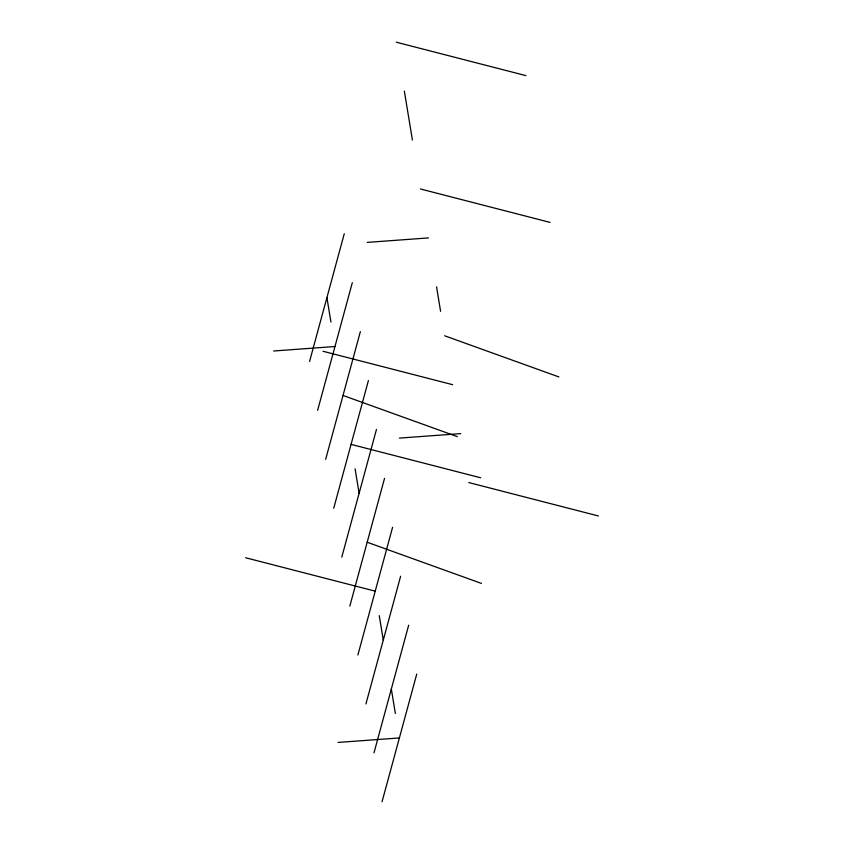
<?xml version="1.0" encoding="UTF-8"?>
<svg xmlns="http://www.w3.org/2000/svg" width="844" height="844" viewBox="0 0 844 844"><rect width="100%" height="100%" fill="white"/><g stroke="black" fill="none" stroke-linecap="round" stroke-linejoin="round"><path stroke-width="1.27" d="M309.569 361.443L344.268 233.746M317.618 410.374L352.317 282.677M325.668 459.305L360.367 331.608M333.728 508.236L368.417 380.528M341.778 557.156L376.466 429.459M349.827 606.087L384.526 478.39M357.877 655.018L392.576 527.321M365.927 703.949L400.626 576.241M373.987 752.869L408.675 625.172M382.037 801.8L416.736 674.103M367.193 242.386L428.509 237.913M273.646 350.998L334.962 346.525M399.391 438.099L460.718 433.626M338.054 742.425L399.381 737.951M396.3 42.2L525.928 75.622M420.46 188.982L550.088 222.405M323.041 351.273L452.669 384.695M351.072 444.387L480.7 477.799M468.768 482.557L598.396 515.969M245.604 557.747L375.232 591.169M444.619 335.764L558.886 376.941M343.023 395.456L457.29 436.633M367.172 542.238L481.449 583.415M404.36 91.131L412.41 140.051M436.57 286.844L440.589 311.309M326.913 297.594L330.943 322.06M355.092 468.842L359.122 493.307M379.251 615.635L383.281 640.09M391.331 689.02L395.361 713.486"/></g></svg>
